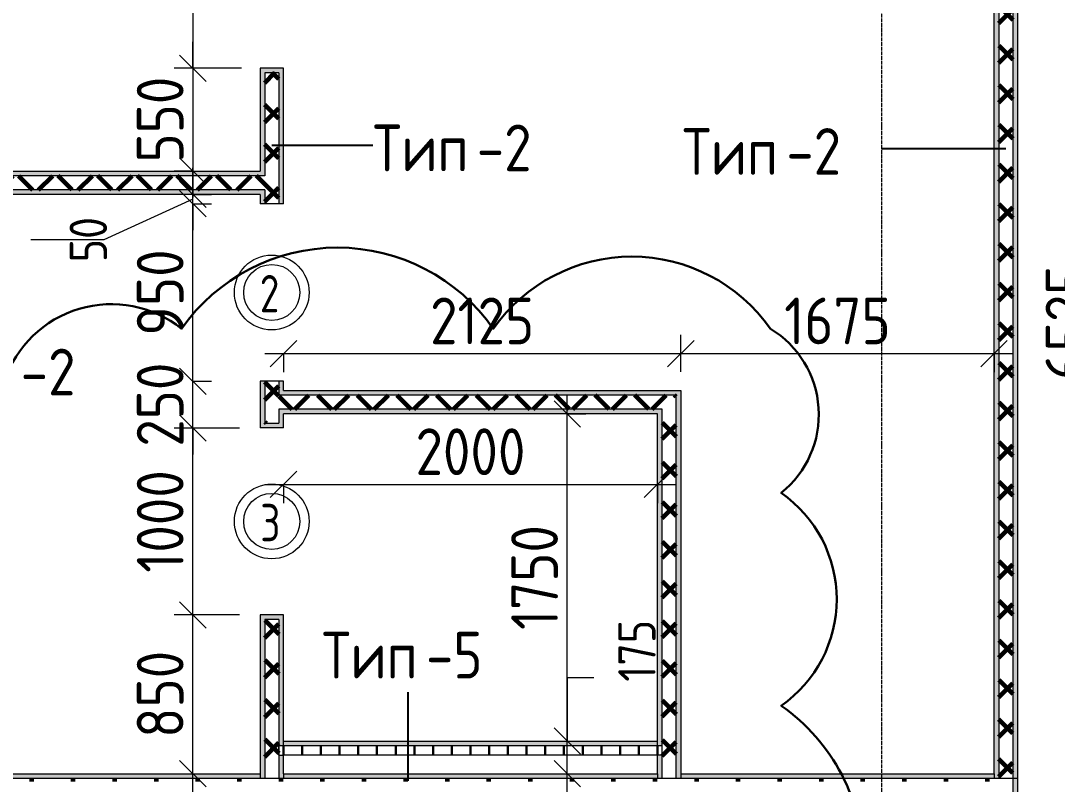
# Model space of a CAD drawing. Header units: millimetres. Extents: x -60946 to 138510, y -262288 to 24501.
# Drawn here: x 30479 to 36022, y -45241 to -41156 of the extents above; entities that cross this region are included whole.
import ezdxf

# ---------------------------------------------------------------- set-up
doc = ezdxf.new("R2010")
doc.units = ezdxf.units.MM
doc.linetypes.add('ADSK_Линия сетки', pattern=[25, 20, -2.5, 0, -2.5])
for name, color, linetype, lineweight in [('2)Тип-2', 3, 'Continuous', 60), ('2)Тип-5', 1, 'Continuous', 60), ('Марки дверей', 7, 'Continuous', 20), ('Оси', 7, 'Continuous', 9), ('Размеры', 7, 'Continuous', 9), ('Стены несущие', 7, 'Continuous', 30), ('Стены отделка', 7, 'Continuous', 30), ('Стены штриховка', 7, 'Continuous', 9)]:
    doc.layers.add(name, color=color, linetype=linetype, lineweight=lineweight)
doc.layers.add('2)Тип-4', color=7, linetype='Continuous', lineweight=30, true_color=0x0080c0)
doc.styles.add('GOST Common_2', font='', dxfattribs={"width": 0.9, "height": 250})
doc.styles.add('GOST Common_3', font='', dxfattribs={"width": 0.9, "height": 200})
doc.styles.add('GOST Common_B', font='', dxfattribs={"width": 0.8, "height": 200})
doc.styles.get('GOST Common_2').set_extended_font_data('GOST Common')
doc.styles.get('GOST Common_3').set_extended_font_data('GOST Common')
doc.styles.get('GOST Common_B').set_extended_font_data('GOST Common', bold=True)
doc.dimstyles.new('ADSK_Основной_2_0_1', dxfattribs={"dimscale": 304.8, "dimtxt": 201.142999, "dimasz": 0.463911, "dimexe": 0.328084, "dimexo": 0.328084, "dimgap": 0.164042, "dimtad": 1, "dimdec": 3, "dimrnd": 0.001, "dimdsep": 46, "dimtxsty": 'GOST Common_3', "dimblk1": 'OBLIQUE', "dimblk2": 'OBLIQUE', "dimsah": 1, "dimcen": 0.09, "dimdle": 0.328084, "dimazin": 2, "dimtfac": 1, "dimtdec": 4, "dimtix": 1, "dimtmove": 1, "dimatfit": 3, "dimfxl": 1, "dimtvp": 1, "dimtolj": 1, "dimtzin": 0, "dimlwd": 20, "dimlwe": 20, "dimarcsym": 2})
doc.dimstyles.new('ADSK_Основной_2_0_3', dxfattribs={"dimscale": 304.8, "dimtxt": 201.142999, "dimasz": 0.463911, "dimexe": 0.328084, "dimexo": 0.328084, "dimgap": 0.164042, "dimtad": 1, "dimdec": 3, "dimrnd": 0.001, "dimdsep": 46, "dimtxsty": 'GOST Common_2', "dimblk1": 'OBLIQUE', "dimblk2": 'OBLIQUE', "dimsah": 1, "dimcen": 0.09, "dimdle": 0.328084, "dimazin": 2, "dimtfac": 1, "dimtdec": 4, "dimtix": 1, "dimtmove": 0, "dimatfit": 3, "dimfxl": 1, "dimtvp": 1, "dimtolj": 1, "dimtzin": 0, "dimlwd": 20, "dimlwe": 20, "dimarcsym": 2})
pattern_1 = [(45, (1283.93, -48864.63), (-106.066, 106.066), []), (135, (1283.93, -48864.63), (-106.066, -106.066), [])]

# ---------------------------------------------------------------- blocks, each defined once
blk = doc.blocks.new('М_двери1 - Марка экземпляра 2-3719212-Кладочный план 1-го этажа')
at = {"layer": 'Марки дверей'}
for radius in [2, 1.5]:
    blk.add_circle((0, 0), radius, dxfattribs=at)
blk = doc.blocks.new('_Oblique')
at = {"color": 0, "linetype": 'ByBlock', "lineweight": -2}
blk.add_line((-0.5, -0.5), (0.5, 0.5), dxfattribs=at)
blk = doc.blocks.new('*D3683')
at = {"layer": 'Defpoints', "color": 0, "transparency": 16777216}
for p in [(36359.1, -39509.7), (35733.9, -46034.7), (36259.1, -46034.7)]:
    blk.add_point(p, dxfattribs=at)
at = {"layer": 'Размеры', "color": 0, "lineweight": 20, "transparency": 16777216}
for p, q in [((36259.1, -39409.7), (36259.1, -46134.7)), ((36259.1, -39509.7), (36159.1, -39509.7)), ((35833.9, -46034.7), (36359.1, -46034.7))]:
    blk.add_line(p, q, dxfattribs=at)
at = {"layer": 'Размеры', "color": 0, "lineweight": 20, "transparency": 16777216, "xscale": 141.4, "yscale": 141.4, "zscale": 141.4}
for p, rotation in [((36259.1, -39509.7), 90), ((36259.1, -46034.7), 270)]:
    blk.add_blockref('_Oblique', p, dxfattribs=dict(at, rotation=rotation))
at = {"layer": 'Размеры', "color": 0, "lineweight": 9, "transparency": 16777216, "insert": (36084.1, -42772.2), "char_height": 250, "width": 605.475, "attachment_point": 5, "rotation": 90, "style": 'GOST Common_2'}
blk.add_mtext('\\A1;6525', dxfattribs=at)
blk = doc.blocks.new('*D3695')
at = {"layer": 'Defpoints', "color": 0, "transparency": 16777216}
for p in [(31883.9, -42836.6), (34008.9, -42936.6), (34008.9, -43134.7)]:
    blk.add_point(p, dxfattribs=at)
at = {"layer": 'Размеры', "color": 0, "lineweight": 20, "transparency": 16777216}
for p, q in [((34008.9, -43034.7), (34008.9, -42836.6)), ((31783.9, -42936.6), (34108.9, -42936.6)), ((31883.9, -42936.6), (31883.9, -43036.6))]:
    blk.add_line(p, q, dxfattribs=at)
at = {"layer": 'Размеры', "color": 0, "lineweight": 20, "transparency": 16777216, "xscale": 141.4, "yscale": 141.4, "zscale": 141.4, "rotation": 180}
blk.add_blockref('_Oblique', (31883.9, -42936.6), dxfattribs=at)
at = {"layer": 'Размеры', "color": 0, "lineweight": 20, "transparency": 16777216, "xscale": 141.4, "yscale": 141.4, "zscale": 141.4}
blk.add_blockref('_Oblique', (34008.9, -42936.6), dxfattribs=at)
at = {"layer": 'Размеры', "color": 0, "lineweight": 9, "transparency": 16777216, "insert": (32946.4, -42761.6), "char_height": 250, "width": 560.473, "attachment_point": 5, "style": 'GOST Common_2'}
blk.add_mtext('\\A1;2125', dxfattribs=at)
blk = doc.blocks.new('*D3696')
at = {"layer": 'Defpoints', "color": 0, "transparency": 16777216}
for p in [(35683.9, -42836.6), (35683.9, -42936.6), (34008.9, -43134.7)]:
    blk.add_point(p, dxfattribs=at)
at = {"layer": 'Размеры', "color": 0, "lineweight": 20, "transparency": 16777216}
for p, q in [((34008.9, -43034.7), (34008.9, -42836.6)), ((33908.9, -42936.6), (35783.9, -42936.6)), ((35683.9, -42936.6), (35683.9, -43036.6))]:
    blk.add_line(p, q, dxfattribs=at)
at = {"layer": 'Размеры', "color": 0, "lineweight": 20, "transparency": 16777216, "xscale": 141.4, "yscale": 141.4, "zscale": 141.4, "rotation": 180}
blk.add_blockref('_Oblique', (34008.9, -42936.6), dxfattribs=at)
at = {"layer": 'Размеры', "color": 0, "lineweight": 20, "transparency": 16777216, "xscale": 141.4, "yscale": 141.4, "zscale": 141.4}
blk.add_blockref('_Oblique', (35683.9, -42936.6), dxfattribs=at)
at = {"layer": 'Размеры', "color": 0, "lineweight": 9, "transparency": 16777216, "insert": (34846.4, -42761.6), "char_height": 250, "width": 560.473, "attachment_point": 5, "style": 'GOST Common_2'}
blk.add_mtext('\\A1;1675', dxfattribs=at)
blk = doc.blocks.new('*D3697')
at = {"layer": 'Defpoints', "color": 0, "transparency": 16777216}
for p in [(33301.6, -45009.7), (33401.6, -45009.7), (33301.6, -45184.7)]:
    blk.add_point(p, dxfattribs=at)
at = {"layer": 'Размеры', "color": 0, "lineweight": 20, "transparency": 16777216}
for p, q in [((33543, -44671.2), (33401.6, -44671.2)), ((33401.6, -44671.2), (33401.6, -45009.7)), ((33401.6, -45284.7), (33401.6, -44909.7)), ((33401.6, -45009.7), (33501.6, -45009.7)), ((33401.6, -45184.7), (33501.6, -45184.7))]:
    blk.add_line(p, q, dxfattribs=at)
at = {"layer": 'Размеры', "color": 0, "lineweight": 20, "transparency": 16777216, "xscale": 141.4, "yscale": 141.4, "zscale": 141.4}
for p, rotation in [((33401.6, -45009.7), 90), ((33401.6, -45184.7), 270)]:
    blk.add_blockref('_Oblique', p, dxfattribs=dict(at, rotation=rotation))
at = {"layer": 'Размеры', "color": 0, "lineweight": 9, "transparency": 16777216, "insert": (33673.9, -44692.4), "char_height": 200, "width": 409.104, "attachment_point": 1, "rotation": 90, "line_spacing_factor": 1.022761, "style": 'GOST Common_3'}
blk.add_mtext('\\A1;175', dxfattribs=at)
blk = doc.blocks.new('*D3698')
at = {"layer": 'Defpoints', "color": 0, "transparency": 16777216}
for p in [(33301.6, -43259.7), (33401.6, -43259.7), (33301.6, -45009.7)]:
    blk.add_point(p, dxfattribs=at)
at = {"layer": 'Размеры', "color": 0, "lineweight": 20, "transparency": 16777216}
for p, q in [((33401.6, -45109.7), (33401.6, -43159.7)), ((33401.6, -43259.7), (33501.6, -43259.7)), ((33401.6, -45009.7), (33501.6, -45009.7))]:
    blk.add_line(p, q, dxfattribs=at)
at = {"layer": 'Размеры', "color": 0, "lineweight": 20, "transparency": 16777216, "xscale": 141.4, "yscale": 141.4, "zscale": 141.4}
for p, rotation in [((33401.6, -43259.7), 90), ((33401.6, -45009.7), 270)]:
    blk.add_blockref('_Oblique', p, dxfattribs=dict(at, rotation=rotation))
at = {"layer": 'Размеры', "color": 0, "lineweight": 9, "transparency": 16777216, "insert": (33226.6, -44134.7), "char_height": 250, "width": 560.473, "attachment_point": 5, "rotation": 90, "style": 'GOST Common_2'}
blk.add_mtext('\\A1;1750', dxfattribs=at)
blk = doc.blocks.new('*D3699')
at = {"layer": 'Defpoints', "color": 0, "transparency": 16777216}
for p in [(31399.6, -44334.7), (31748.9, -44334.7), (31299.6, -45184.7)]:
    blk.add_point(p, dxfattribs=at)
at = {"layer": 'Размеры', "color": 0, "lineweight": 20, "transparency": 16777216}
for p, q in [((31399.6, -45284.7), (31399.6, -44234.7)), ((31648.9, -44334.7), (31299.6, -44334.7)), ((31399.6, -45184.7), (31499.6, -45184.7))]:
    blk.add_line(p, q, dxfattribs=at)
at = {"layer": 'Размеры', "color": 0, "lineweight": 20, "transparency": 16777216, "xscale": 141.4, "yscale": 141.4, "zscale": 141.4}
for p, rotation in [((31399.6, -44334.7), 90), ((31399.6, -45184.7), 270)]:
    blk.add_blockref('_Oblique', p, dxfattribs=dict(at, rotation=rotation))
at = {"layer": 'Размеры', "color": 0, "lineweight": 9, "transparency": 16777216, "insert": (31224.6, -44759.7), "char_height": 250, "width": 454.106, "attachment_point": 5, "rotation": 90, "style": 'GOST Common_2'}
blk.add_mtext('\\A1;850', dxfattribs=at)
blk = doc.blocks.new('*D3700')
at = {"layer": 'Defpoints', "color": 0, "transparency": 16777216}
for p in [(31399.6, -43334.7), (31748.9, -43334.7), (31748.9, -44334.7)]:
    blk.add_point(p, dxfattribs=at)
at = {"layer": 'Размеры', "color": 0, "lineweight": 20, "transparency": 16777216}
for p, q in [((31399.6, -44434.7), (31399.6, -43234.7)), ((31648.9, -43334.7), (31299.6, -43334.7)), ((31648.9, -44334.7), (31299.6, -44334.7))]:
    blk.add_line(p, q, dxfattribs=at)
at = {"layer": 'Размеры', "color": 0, "lineweight": 20, "transparency": 16777216, "xscale": 141.4, "yscale": 141.4, "zscale": 141.4}
for p, rotation in [((31399.6, -43334.7), 90), ((31399.6, -44334.7), 270)]:
    blk.add_blockref('_Oblique', p, dxfattribs=dict(at, rotation=rotation))
at = {"layer": 'Размеры', "color": 0, "lineweight": 9, "transparency": 16777216, "insert": (31224.6, -43834.7), "char_height": 250, "width": 560.473, "attachment_point": 5, "rotation": 90, "style": 'GOST Common_2'}
blk.add_mtext('\\A1;1000', dxfattribs=at)
blk = doc.blocks.new('*D3701')
at = {"layer": 'Defpoints', "color": 0, "transparency": 16777216}
for p in [(31299.6, -43084.7), (31399.6, -43084.7), (31748.9, -43334.7)]:
    blk.add_point(p, dxfattribs=at)
at = {"layer": 'Размеры', "color": 0, "lineweight": 20, "transparency": 16777216}
for p, q in [((31399.6, -43084.7), (31399.6, -42943.3)), ((31399.6, -43084.7), (31499.6, -43084.7)), ((31399.6, -43334.7), (31399.6, -43084.7)), ((31648.9, -43334.7), (31299.6, -43334.7)), ((31399.6, -43334.7), (31399.6, -43476.1))]:
    blk.add_line(p, q, dxfattribs=at)
at = {"layer": 'Размеры', "color": 0, "lineweight": 20, "transparency": 16777216, "xscale": 141.4, "yscale": 141.4, "zscale": 141.4}
for p, rotation in [((31399.6, -43084.7), 270), ((31399.6, -43334.7), 90)]:
    blk.add_blockref('_Oblique', p, dxfattribs=dict(at, rotation=rotation))
at = {"layer": 'Размеры', "color": 0, "lineweight": 9, "transparency": 16777216, "insert": (31224.6, -43209.7), "char_height": 250, "width": 454.106, "attachment_point": 5, "rotation": 90, "style": 'GOST Common_2'}
blk.add_mtext('\\A1;250', dxfattribs=at)
blk = doc.blocks.new('*D3702')
at = {"layer": 'Defpoints', "color": 0, "transparency": 16777216}
for p in [(31299.6, -42134.7), (31399.6, -42134.7), (31299.6, -43084.7)]:
    blk.add_point(p, dxfattribs=at)
at = {"layer": 'Размеры', "color": 0, "lineweight": 20, "transparency": 16777216}
for p, q in [((31399.6, -43184.7), (31399.6, -42034.7)), ((31399.6, -42134.7), (31499.6, -42134.7)), ((31399.6, -43084.7), (31499.6, -43084.7))]:
    blk.add_line(p, q, dxfattribs=at)
at = {"layer": 'Размеры', "color": 0, "lineweight": 20, "transparency": 16777216, "xscale": 141.4, "yscale": 141.4, "zscale": 141.4}
for p, rotation in [((31399.6, -42134.7), 90), ((31399.6, -43084.7), 270)]:
    blk.add_blockref('_Oblique', p, dxfattribs=dict(at, rotation=rotation))
at = {"layer": 'Размеры', "color": 0, "lineweight": 9, "transparency": 16777216, "insert": (31224.6, -42609.7), "char_height": 250, "width": 454.106, "attachment_point": 5, "rotation": 90, "style": 'GOST Common_2'}
blk.add_mtext('\\A1;950', dxfattribs=at)
blk = doc.blocks.new('*D3703')
at = {"layer": 'Defpoints', "color": 0, "transparency": 16777216}
for p in [(31299.6, -42084.7), (31399.6, -42084.7), (31299.6, -42134.7)]:
    blk.add_point(p, dxfattribs=at)
at = {"layer": 'Размеры', "color": 0, "lineweight": 20, "transparency": 16777216}
for p, q in [((31399.6, -42084.7), (31399.6, -41943.3)), ((31399.6, -42109.7), (30923.8, -42328.8)), ((31399.6, -42084.7), (31499.6, -42084.7)), ((31399.6, -42134.7), (31399.6, -42084.7)), ((31399.6, -42134.7), (31399.6, -42084.7)), ((31399.6, -42134.7), (31499.6, -42134.7)), ((31399.6, -42134.7), (31399.6, -42276.1)), ((30923.8, -42328.8), (30532.4, -42328.8))]:
    blk.add_line(p, q, dxfattribs=at)
at = {"layer": 'Размеры', "color": 0, "lineweight": 20, "transparency": 16777216, "xscale": 141.4, "yscale": 141.4, "zscale": 141.4}
for p, rotation in [((31399.6, -42084.7), 270), ((31399.6, -42134.7), 90)]:
    blk.add_blockref('_Oblique', p, dxfattribs=dict(at, rotation=rotation))
at = {"layer": 'Размеры', "color": 0, "lineweight": 9, "transparency": 16777216, "insert": (30740.5, -42448.2), "char_height": 200, "width": 302.737, "attachment_point": 1, "rotation": 90, "line_spacing_factor": 1.022761, "style": 'GOST Common_3'}
blk.add_mtext('\\A1;50', dxfattribs=at)
blk = doc.blocks.new('*D3705')
at = {"layer": 'Defpoints', "color": 0, "transparency": 16777216}
for p in [(31758.9, -40259.7), (31399.6, -41409.7), (31758.9, -41409.7)]:
    blk.add_point(p, dxfattribs=at)
at = {"layer": 'Размеры', "color": 0, "lineweight": 20, "transparency": 16777216}
for p, q in [((31399.6, -40159.7), (31399.6, -41509.7)), ((31658.9, -40259.7), (31299.6, -40259.7)), ((31658.9, -41409.7), (31299.6, -41409.7))]:
    blk.add_line(p, q, dxfattribs=at)
at = {"layer": 'Размеры', "color": 0, "lineweight": 20, "transparency": 16777216, "xscale": 141.4, "yscale": 141.4, "zscale": 141.4}
for p, rotation in [((31399.6, -40259.7), 90), ((31399.6, -41409.7), 270)]:
    blk.add_blockref('_Oblique', p, dxfattribs=dict(at, rotation=rotation))
at = {"layer": 'Размеры', "color": 0, "lineweight": 9, "transparency": 16777216, "insert": (31224.6, -40834.7), "char_height": 250, "width": 515.472, "attachment_point": 5, "rotation": 90, "style": 'GOST Common_2'}
blk.add_mtext('\\A1;1150', dxfattribs=at)
blk = doc.blocks.new('*D3706')
at = {"layer": 'Defpoints', "color": 0, "transparency": 16777216}
for p in [(31758.9, -41409.7), (31399.6, -41959.7), (31499.6, -41959.7)]:
    blk.add_point(p, dxfattribs=at)
at = {"layer": 'Размеры', "color": 0, "lineweight": 20, "transparency": 16777216}
for p, q in [((31399.6, -41409.7), (31399.6, -41268.3)), ((31658.9, -41409.7), (31299.6, -41409.7)), ((31399.6, -41409.7), (31399.6, -41959.7)), ((31399.6, -41959.7), (31299.6, -41959.7)), ((31399.6, -41959.7), (31399.6, -42101.1))]:
    blk.add_line(p, q, dxfattribs=at)
at = {"layer": 'Размеры', "color": 0, "lineweight": 20, "transparency": 16777216, "xscale": 141.4, "yscale": 141.4, "zscale": 141.4}
for p, rotation in [((31399.6, -41409.7), 270), ((31399.6, -41959.7), 90)]:
    blk.add_blockref('_Oblique', p, dxfattribs=dict(at, rotation=rotation))
at = {"layer": 'Размеры', "color": 0, "lineweight": 9, "transparency": 16777216, "insert": (31224.6, -41684.7), "char_height": 250, "width": 454.106, "attachment_point": 5, "rotation": 90, "style": 'GOST Common_2'}
blk.add_mtext('\\A1;550', dxfattribs=at)
blk = doc.blocks.new('*D3707')
at = {"layer": 'Defpoints', "color": 0, "transparency": 16777216}
for p in [(31883.9, -43536.6), (33883.9, -43536.6), (33883.9, -43636.6)]:
    blk.add_point(p, dxfattribs=at)
at = {"layer": 'Размеры', "color": 0, "lineweight": 20, "transparency": 16777216}
for p, q in [((31783.9, -43636.6), (33983.9, -43636.6)), ((31883.9, -43636.6), (31883.9, -43736.6)), ((33883.9, -43636.6), (33883.9, -43736.6))]:
    blk.add_line(p, q, dxfattribs=at)
at = {"layer": 'Размеры', "color": 0, "lineweight": 20, "transparency": 16777216, "xscale": 141.4, "yscale": 141.4, "zscale": 141.4, "rotation": 180}
blk.add_blockref('_Oblique', (31883.9, -43636.6), dxfattribs=at)
at = {"layer": 'Размеры', "color": 0, "lineweight": 20, "transparency": 16777216, "xscale": 141.4, "yscale": 141.4, "zscale": 141.4}
blk.add_blockref('_Oblique', (33883.9, -43636.6), dxfattribs=at)
at = {"layer": 'Размеры', "color": 0, "lineweight": 9, "transparency": 16777216, "insert": (32883.9, -43461.6), "char_height": 250, "width": 605.475, "attachment_point": 5, "style": 'GOST Common_2'}
blk.add_mtext('\\A1;2000', dxfattribs=at)

msp = doc.modelspace()

# ---------------------------------------------------------------- hatches: boundary and pattern name
at = {"layer": '2)Тип-2'}
h = msp.add_hatch(color=256, dxfattribs=at)
h.paths.add_polyline_path([(31758.9343, -45209.6624), (31783.9343, -45209.6624), (31783.9343, -44359.6624), (31883.9343, -44359.6624), (31883.9343, -44334.6624), (31758.9343, -44334.6624), (31758.9343, -45184.6624)])
h.paths.add_polyline_path([(31880.2111, -43334.6624), (31883.9343, -43334.6624), (31883.9343, -43309.6624), (31783.9343, -43309.6624), (31783.9343, -43084.6624), (31758.9343, -43084.6624), (31758.9343, -43334.6624)])
h.paths.add_polyline_path([(31783.9343, -42134.6624), (31783.9343, -42059.6624), (31758.9343, -42059.6624), (31758.9343, -42134.6624)])
h.paths.add_polyline_path([(31783.9343, -41984.6624), (31783.9343, -41434.6624), (31883.9343, -41434.6624), (31883.9343, -41409.6624), (31758.9343, -41409.6624), (31758.9343, -41984.6624)])
h.paths.add_polyline_path([(31883.9343, -40259.6624), (31883.9343, -40234.6624), (31783.9343, -40234.6624), (31783.9343, -39509.6624), (31758.9343, -39509.6624), (31758.9343, -40259.6624), (31880.2111, -40259.6624)])
h = msp.add_hatch(dxfattribs=at)
h.set_pattern_fill('FP_4', color=256, style=0, pattern_type=2)
h.set_pattern_definition(pattern_1)
h.paths.add_polyline_path([(31783.9343, -45209.6624), (31858.9343, -45209.6624), (31858.9343, -44359.6624), (31783.9343, -44359.6624), (31783.9343, -45184.6624)])
h.paths.add_polyline_path([(31783.9343, -43309.6624), (31858.9343, -43309.6624), (31858.9343, -43084.6624), (31783.9343, -43084.6624)])
h.paths.add_polyline_path([(31783.9343, -42134.6624), (31858.9343, -42134.6624), (31858.9343, -41434.6624), (31783.9343, -41434.6624), (31783.9343, -42059.6624)])
h.paths.add_polyline_path([(31858.9343, -40234.6624), (31858.9343, -39509.6624), (31783.9343, -39509.6624), (31783.9343, -40234.6624)])
h = msp.add_hatch(color=256, dxfattribs=at)
h.paths.add_polyline_path([(31883.9343, -45209.6624), (31883.9343, -45084.6624), (31858.9343, -45084.6624), (31858.9343, -45209.6624), (31880.2111, -45209.6624)])
h.paths.add_polyline_path([(31858.9343, -45034.6624), (31883.9343, -45034.6624), (31883.9343, -44359.6624), (31858.9343, -44359.6624), (31858.9343, -44837.9461)])
h.paths.add_polyline_path([(31880.2111, -43309.6624), (31883.9343, -43309.6624), (31883.9343, -43234.6624), (31858.9343, -43234.6624), (31858.9343, -43309.6624)])
h.paths.add_polyline_path([(31883.9343, -43159.6624), (31883.9343, -43084.6624), (31858.9343, -43084.6624), (31858.9343, -43159.6624), (31880.2111, -43159.6624)])
h.paths.add_polyline_path([(31883.9343, -42134.6624), (31883.9343, -41434.6624), (31858.9343, -41434.6624), (31858.9343, -42134.6624), (31880.2111, -42134.6624)])
h.paths.add_polyline_path([(31880.2111, -40234.6624), (31883.9343, -40234.6624), (31883.9343, -39509.6624), (31858.9343, -39509.6624), (31858.9343, -40234.6624)])
for points in [[(35708.9343, -45209.6624), (35708.9343, -39509.6624), (35683.9343, -39509.6624), (35683.9343, -45209.6624)], [(35808.9343, -45209.6624), (35808.9343, -39509.6624), (35783.9343, -39509.6624), (35783.9343, -45209.6624)], [(29408.9343, -41984.6624), (31758.9343, -41984.6624), (31758.9343, -41959.6624), (29408.9343, -41959.6624)], [(30407.7387, -42084.6624), (31758.9343, -42084.6624), (31758.9343, -42059.6624), (29383.9343, -42059.6624), (29383.9343, -42084.6624), (29408.9343, -42084.6624)], [(31883.9343, -43159.6624), (34008.9343, -43159.6624), (34008.9343, -43134.6624), (31883.9343, -43134.6624)], [(34008.9343, -45209.6624), (34008.9343, -43159.6624), (33983.9343, -43159.6624), (33983.9343, -45209.6624)], [(33908.9343, -43259.6624), (33908.9343, -43234.6624), (31883.9343, -43234.6624), (31883.9343, -43259.6624), (33883.9343, -43259.6624)]]:
    msp.add_hatch(color=256, dxfattribs=at).paths.add_polyline_path(points)
h = msp.add_hatch(dxfattribs=at)
h.set_pattern_fill('FP_4', color=256, style=0, pattern_type=2)
h.set_pattern_definition(pattern_1)
h.paths.add_polyline_path([(35783.9343, -45209.6624), (35783.9343, -39509.6624), (35708.9343, -39509.6624), (35708.9343, -45209.6624)])
h = msp.add_hatch(dxfattribs=at)
h.set_pattern_fill('FP_4', color=256, style=0, pattern_type=2)
h.set_pattern_definition(pattern_1)
h.paths.add_polyline_path([(29383.9343, -42059.6624), (31783.9343, -42059.6624), (31783.9343, -41984.6624), (29383.9343, -41984.6624)])
h = msp.add_hatch(dxfattribs=at)
h.set_pattern_fill('FP_4', color=256, style=0, pattern_type=2)
h.set_pattern_definition(pattern_1)
h.paths.add_polyline_path([(31883.9343, -43234.6624), (33983.9343, -43234.6624), (33983.9343, -43159.6624), (31858.9343, -43159.6624), (31858.9343, -43234.6624), (31880.2111, -43234.6624)])
h = msp.add_hatch(color=256, dxfattribs=at)
h.paths.add_polyline_path([(33883.9343, -45209.6624), (33908.9343, -45209.6624), (33908.9343, -45084.6624), (33883.9343, -45084.6624), (33883.9343, -45184.6624)])
h.paths.add_polyline_path([(33883.9343, -45034.6624), (33908.9343, -45034.6624), (33908.9343, -43259.6624), (33883.9343, -43259.6624), (33883.9343, -45009.6624)])
h = msp.add_hatch(dxfattribs=at)
h.set_pattern_fill('FP_4', color=256, style=0, pattern_type=2)
h.set_pattern_definition(pattern_1)
h.paths.add_polyline_path([(33983.9343, -45209.6624), (33983.9343, -43234.6624), (33908.9343, -43234.6624), (33908.9343, -45209.6624)])
at = {"layer": '2)Тип-4', "true_color": 0x0080c0, "transparency": 33554687}
h = msp.add_hatch(dxfattribs=at)
h.set_pattern_fill('FP_7', color=142, style=0, pattern_type=2)
h.set_pattern_definition([(90, (1283.93, -48864.63), (-100, 6e-15), [])])
h.paths.add_polyline_path([(31880.2111, -45084.6624), (33908.9343, -45084.6624), (33908.9343, -45034.6624), (31858.9343, -45034.6624), (31858.9343, -45084.6624)])
msp.add_hatch(color=142, dxfattribs=at).paths.add_polyline_path([(33352.6835, -45034.6624), (33883.9343, -45034.6624), (33883.9343, -45009.6624), (31883.9343, -45009.6624), (31883.9343, -45034.6624), (32616.4473, -45034.6624)])
at = {"layer": '2)Тип-5', "true_color": 0xd50000}
h = msp.add_hatch(color=12, dxfattribs=at)
h.paths.add_polyline_path([(31883.9343, -45209.6624), (33883.9343, -45209.6624), (33883.9343, -45184.6624), (31883.9343, -45184.6624)])
h.paths.add_polyline_path([(35683.9343, -45209.6624), (35683.9343, -45184.6624), (34008.9343, -45184.6624), (34008.9343, -45209.6624), (35561.3921, -45209.6624)])
h.paths.add_polyline_path([(27833.9343, -45209.6624), (31758.9343, -45209.6624), (31758.9343, -45184.6624), (27833.9343, -45184.6624)])
h = msp.add_hatch(dxfattribs=at)
h.set_pattern_fill('FP_6', color=12, style=0, pattern_type=2)
h.set_pattern_definition([(0, (1283.93, -48864.63), (111.125, 111.125), [55.562, -166.687]), (90, (1311.72, -48892.41), (-111.125, 111.125), [55.562, -166.687])])
h.paths.add_polyline_path([(35783.9343, -45259.6624), (35783.9343, -45209.6624), (27883.9343, -45209.6624), (27883.9343, -45259.6624), (35733.9343, -45259.6624)])
msp.add_hatch(color=12, dxfattribs=at).paths.add_polyline_path([(35808.9343, -46034.6624), (35808.9343, -45209.6624), (35783.9343, -45209.6624), (35783.9343, -46034.6624)])

# ---------------------------------------------------------------- linework, layer by layer
at = {"layer": '2)Тип-2', "lineweight": 25}
for p, q in [((31821.4343, -41822.0165), (32362.0917, -41822.0165)), ((35746.4343, -41840.9455), (35083.9343, -41840.9455))]:
    msp.add_line(p, q, dxfattribs=at)
at = {"layer": '2)Тип-4', "color": 5}
msp.add_lwpolyline([(30391.311, -46553.6597, -0.52056705), (30391.311, -44972.0361, -0.52056705), (30391.311, -43995.5898, -0.52056705), (30391.311, -43084.4034, -0.52056705), (31339.3633, -42803.4369, -0.52056705), (33006.0468, -42803.4369, -0.52056705), (34487.5346, -42803.4369, -0.52056705), (34545.8004, -43681.7594, -0.52056705), (34545.8004, -44820.7618, -0.52056705), (34545.8004, -46509.9042, -0.52056705), (33256.9423, -46553.6597, -0.52056705), (31693.4923, -46553.6597, -0.52056705)], format="xyb", close=True, dxfattribs=at)
at = {"layer": '2)Тип-5', "lineweight": 25}
msp.add_line((32550.2766, -45222.1624), (32550.2766, -44747.2586), dxfattribs=at)
at = {"layer": 'Оси', "linetype": 'ADSK_Линия сетки', "lineweight": 5}
msp.add_line((35083.9343, -59838.5137), (35083.9343, -38837.1863), dxfattribs=at)
at = {"layer": 'Стены несущие', "lineweight": 9}
for p, q in [((35683.9343, -45184.6624), (35683.9343, -39509.6624)), ((35808.9343, -39509.6624), (35808.9343, -45209.6624)), ((31758.9343, -41409.6624), (31758.9343, -41959.6624)), ((31883.9343, -41409.6624), (31758.9343, -41409.6624)), ((31883.9343, -42134.6624), (31883.9343, -41409.6624)), ((29408.9343, -41959.6624), (31758.9343, -41959.6624)), ((31758.9343, -42084.6624), (29408.9343, -42084.6624)), ((31758.9343, -42084.6624), (31758.9343, -42134.6624)), ((31883.9343, -42134.6624), (31758.9343, -42134.6624)), ((31758.9343, -43084.6624), (31758.9343, -43334.6624)), ((31883.9343, -43084.6624), (31758.9343, -43084.6624)), ((31883.9343, -43134.6624), (31883.9343, -43084.6624)), ((31883.9343, -43134.6624), (34008.9343, -43134.6624)), ((34008.9343, -43134.6624), (34008.9343, -45184.6624)), ((31883.9343, -43334.6624), (31883.9343, -43259.6624)), ((33883.9343, -43259.6624), (31883.9343, -43259.6624)), ((33883.9343, -45009.6624), (33883.9343, -43259.6624)), ((31883.9343, -43334.6624), (31758.9343, -43334.6624)), ((31758.9343, -44334.6624), (31758.9343, -45184.6624)), ((31883.9343, -44334.6624), (31758.9343, -44334.6624)), ((31883.9343, -45009.6624), (31883.9343, -44334.6624)), ((31883.9343, -45184.6624), (31883.9343, -45084.6624)), ((33883.9343, -45084.6624), (31883.9343, -45084.6624)), ((33883.9343, -45184.6624), (33883.9343, -45084.6624))]:
    msp.add_line(p, q, dxfattribs=at)
at = {"layer": 'Стены отделка', "lineweight": 18}
for p, q in [((31883.9343, -45009.6624), (33883.9343, -45009.6624)), ((26738.9343, -45184.6624), (31758.9343, -45184.6624)), ((31883.9343, -45184.6624), (33883.9343, -45184.6624)), ((34008.9343, -45184.6624), (35683.9343, -45184.6624)), ((35808.9343, -45209.6624), (35808.9343, -46034.6624))]:
    msp.add_line(p, q, dxfattribs=at)
at = {"layer": 'Стены штриховка', "lineweight": 9}
for p, q in [((35708.9343, -39509.6624), (35708.9343, -45209.6624)), ((35783.9343, -39509.6624), (35783.9343, -46034.6624)), ((31783.9343, -41434.6624), (31783.9343, -41984.6624)), ((31858.9343, -41434.6624), (31783.9343, -41434.6624)), ((31858.9343, -41434.6624), (31858.9343, -42134.6624)), ((31783.9343, -41984.6624), (29383.9343, -41984.6624)), ((31783.9343, -42059.6624), (29383.9343, -42059.6624)), ((31783.9343, -42059.6624), (31783.9343, -42134.6624)), ((31783.9343, -43084.6624), (31783.9343, -43309.6624)), ((31858.9343, -43084.6624), (31858.9343, -43159.6624)), ((33983.9343, -43159.6624), (31858.9343, -43159.6624)), ((33983.9343, -45209.6624), (33983.9343, -43159.6624)), ((31858.9343, -43234.6624), (31858.9343, -43309.6624)), ((33908.9343, -43234.6624), (31858.9343, -43234.6624)), ((33908.9343, -45209.6624), (33908.9343, -43234.6624)), ((31783.9343, -43309.6624), (31858.9343, -43309.6624)), ((31783.9343, -44359.6624), (31783.9343, -45209.6624)), ((31858.9343, -44359.6624), (31783.9343, -44359.6624)), ((31858.9343, -44359.6624), (31858.9343, -45209.6624)), ((33908.9343, -45034.6624), (31858.9343, -45034.6624)), ((31858.9343, -45084.6624), (31858.9343, -45034.6624)), ((31883.9343, -45034.6624), (31883.9343, -45009.6624)), ((33883.9343, -45034.6624), (33883.9343, -45009.6624)), ((31858.9343, -45084.6624), (31883.9343, -45084.6624)), ((33908.9343, -45084.6624), (33883.9343, -45084.6624)), ((35808.9343, -45209.6624), (26673.9343, -45209.6624)), ((31758.9343, -45184.6624), (31758.9343, -45209.6624)), ((31883.9343, -45184.6624), (31883.9343, -45209.6624)), ((33883.9343, -45184.6624), (33883.9343, -45209.6624)), ((34008.9343, -45184.6624), (34008.9343, -45209.6624)), ((35683.9343, -45184.6624), (35683.9343, -45209.6624))]:
    msp.add_line(p, q, dxfattribs=at)

# ---------------------------------------------------------------- block references
at = {"layer": 'Марки дверей', "xscale": 99.99999999999993, "yscale": 99.99999999999993, "zscale": 99.99999999999993}
for p in [(31821.4343, -42609.6624), (31821.4343, -43834.6624)]:
    msp.add_blockref('М_двери1 - Марка экземпляра 2-3719212-Кладочный план 1-го этажа', p, dxfattribs=at)

# ---------------------------------------------------------------- texts
at = {"layer": '2)Тип-2', "color": 116, "lineweight": 25, "true_color": 0x008040, "char_height": 250, "attachment_point": 1, "style": 'GOST Common_3'}
for s, insert, width in [('Тип', (32362.0917, -41711.0894), 673.4175), ('-2', (32917.7167, -41711.0894), 432.91125), ('Тип', (34017.0917, -41730.0185), 673.4175), ('-2', (34572.7167, -41730.0185), 432.91125)]:
    msp.add_mtext(s, dxfattribs=dict(at, insert=insert, width=width))
at = {"layer": '2)Тип-2', "color": 116, "lineweight": 9, "true_color": 0x008040, "insert": (30479.0169, -42910.2353), "char_height": 250, "width": 432.91125, "attachment_point": 1, "style": 'GOST Common_3'}
msp.add_mtext('-2', dxfattribs=at)
at = {"layer": '2)Тип-5', "color": 116, "lineweight": 25, "true_color": 0x008040, "char_height": 250, "attachment_point": 1, "style": 'GOST Common_3'}
for s, insert, width in [('Тип', (32090.2766, -44424.8315), 673.4175), ('-5', (32645.9016, -44424.8315), 432.91125)]:
    msp.add_mtext(s, dxfattribs=dict(at, insert=insert, width=width))
at = {"layer": 'Марки дверей', "lineweight": 5, "char_height": 200, "attachment_point": 1, "style": 'GOST Common_B'}
for s, insert, width in [('\\fGOST Common|b1|i0|c204|p34|;\\W.8;2', (31757.3769, -42516.0035), 147.5105), ('\\fGOST Common|b1|i0|c204|p34|;\\W.8;3', (31760.1769, -43741.0035), 141.097)]:
    msp.add_mtext(s, dxfattribs=dict(at, insert=insert, width=width))

# ---------------------------------------------------------------- dimensions: what is measured, and where the dimension line sits
at = {"layer": 'Размеры', "lineweight": 9}
for base, p1, p2, override, picture, middle in [((36259.0887, -46034.6624), (36359.0736, -39509.6624), (35733.9343, -46034.6624), {"dimpost": '<>', "dimfxl": 6554.877889}, '*D3683', (36084.0887, -42772.1624)), ((31399.6211, -41409.6624), (31758.9343, -40259.6624), (31758.9343, -41409.6624), {"dimpost": '<>', "dimfxl": 1150}, '*D3705', (31224.6211, -40834.6624)), ((31399.6211, -41959.6624), (31758.9343, -41409.6624), (31499.606, -41959.6624), {"dimpost": '<>', "dimfxl": 608.071706}, '*D3706', (31224.6211, -41684.6624)), ((31399.6211, -42134.6624), (31299.6362, -43084.6624), (31299.6362, -42134.6624), {"dimpost": '<>', "dimfxl": 950}, '*D3702', (31224.6211, -42609.6624)), ((31399.6211, -43084.6624), (31748.9343, -43334.6624), (31299.6362, -43084.6624), {"dimpost": '<>', "dimfxl": 514.168101}, '*D3701', (31224.6211, -43209.6624)), ((33401.5693, -43259.6624), (33301.5844, -45009.6624), (33301.5844, -43259.6624), {"dimpost": '<>', "dimfxl": 1750}, '*D3698', (33226.5693, -44134.6624)), ((31399.6211, -43334.6624), (31748.9343, -44334.6624), (31748.9343, -43334.6624), {"dimpost": '<>', "dimfxl": 1000}, '*D3700', (31224.6211, -43834.6624)), ((31399.6211, -44334.6624), (31299.6362, -45184.6624), (31748.9343, -44334.6624), {"dimpost": '<>', "dimfxl": 961.441021}, '*D3699', (31224.6211, -44759.6624))]:
    dim = msp.add_linear_dim(base=base, p1=p1, p2=p2, angle=90, dimstyle='ADSK_Основной_2_0_3', override=override, dxfattribs=at)
    dim.commit()
    dim.dimension.update_dxf_attribs({"geometry": picture, "text_midpoint": middle})
for base, p1, p2, override, picture, middle in [((31399.6211, -42084.6624), (31299.6362, -42134.6624), (31299.6362, -42084.6624), {"dimpost": '<>', "dimfxl": 50}, '*D3703', (30873.8331, -42328.7795)), ((33401.5693, -45009.6624), (33301.5844, -45184.6624), (33301.5844, -45009.6624), {"dimpost": '<>', "dimfxl": 175}, '*D3697', (33601.3366, -44671.1638))]:
    dim = msp.add_linear_dim(base=base, p1=p1, p2=p2, angle=90, dimstyle='ADSK_Основной_2_0_1', override=override, dxfattribs=at)
    dim.commit()
    dim.dimension.update_dxf_attribs({"geometry": picture, "text_midpoint": middle, "dimtype": 160, "text_rotation": 90})
for base, p1, p2, override, picture, middle in [((34008.9343, -42936.5625), (31883.9343, -42836.5776), (34008.9343, -43134.6624), {"dimpost": '<>', "dimfxl": 2145.80511}, '*D3695', (32946.4343, -42761.5625)), ((35683.9343, -42936.5625), (34008.9343, -43134.6624), (35683.9343, -42836.5776), {"dimpost": '<>', "dimfxl": 1701.31701}, '*D3696', (34846.4343, -42761.5625)), ((33883.9343, -43636.5625), (31883.9343, -43536.5776), (33883.9343, -43536.5776), {"dimpost": '<>', "dimfxl": 2000}, '*D3707', (32883.9343, -43461.5625))]:
    dim = msp.add_linear_dim(base=base, p1=p1, p2=p2, dimstyle='ADSK_Основной_2_0_3', override=override, dxfattribs=at)
    dim.commit()
    dim.dimension.update_dxf_attribs({"geometry": picture, "text_midpoint": middle})

doc.saveas('drawing.dxf')
